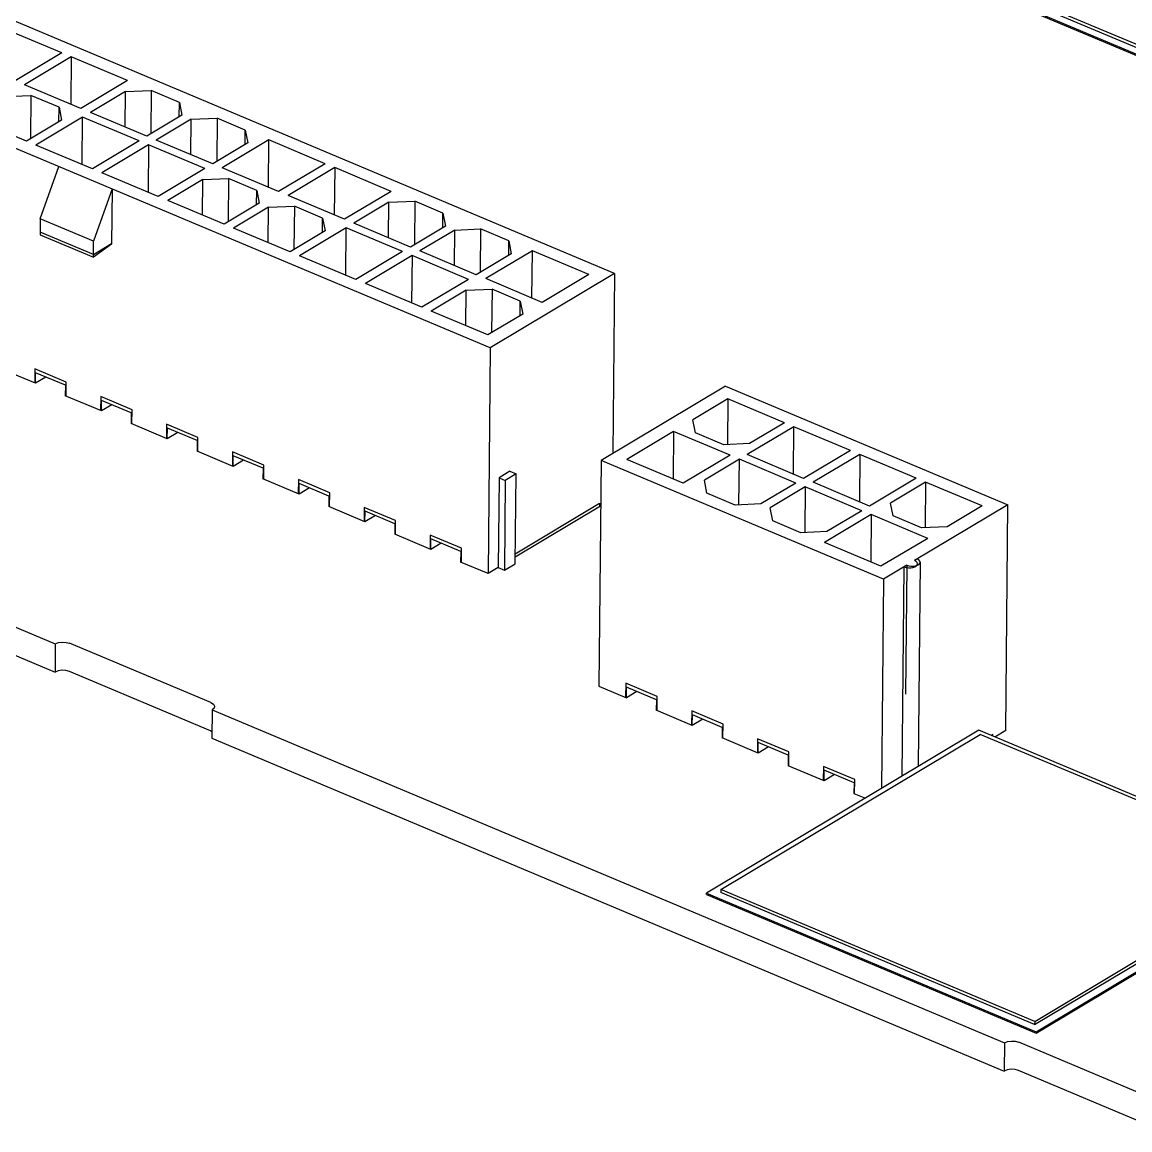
# Model space of a CAD drawing. Header units: millimetres. Extents: x 0 to 841, y 0 to 594.
# Drawn here: x 559.33 to 586.55, y 194.62 to 221.83 of the extents above; entities that cross this region are included whole.
import ezdxf

# ---------------------------------------------------------------- set-up
doc = ezdxf.new("R2010")
doc.units = ezdxf.units.MM
doc.header["$LTSCALE"] = 46.255
doc.layers.add('ASSEM_MEM', color=7, linetype='CONTINUOUS')

msp = doc.modelspace()

# ---------------------------------------------------------------- linework, layer by layer
at = {"layer": 'ASSEM_MEM', "color": 7, "linetype": 'CONTINUOUS'}
for p, q in [((561.461, 231.896), (599.73, 215.812)), ((561.108, 231.804), (599.763, 215.558)), ((561.108, 231.769), (599.763, 215.523)), ((561.46, 231.818), (599.73, 215.734)), ((573.889, 215.658), (554.003, 224.016)), ((570.831, 213.829), (550.945, 222.187)), ((560.306, 221.075), (558.919, 221.658)), ((560.306, 221.075), (559.16, 220.389)), ((560.538, 220.978), (559.391, 220.292)), ((560.538, 220.978), (560.527, 219.814)), ((561.925, 220.395), (560.538, 220.978)), ((560.778, 219.709), (559.391, 220.292)), ((561.925, 220.395), (560.778, 219.709)), ((561.87, 220.126), (562.503, 220.152)), ((562.503, 220.152), (562.493, 219.086)), ((563.197, 219.86), (562.503, 220.152)), ((558.913, 220.006), (559.547, 220.032)), ((559.547, 220.032), (559.537, 218.966)), ((560.24, 219.74), (559.547, 220.032)), ((561.87, 220.126), (561.01, 219.611)), ((561.862, 219.253), (561.87, 220.126)), ((560.237, 219.385), (560.24, 219.74)), ((560.24, 219.74), (560.301, 219.423)), ((562.397, 219.028), (561.01, 219.611)), ((563.194, 219.505), (563.197, 219.86)), ((563.197, 219.86), (563.257, 219.543)), ((559.441, 218.908), (558.053, 219.492)), ((560.301, 219.423), (559.441, 218.908)), ((560.819, 219.497), (559.672, 218.811)), ((560.808, 218.334), (560.819, 219.497)), ((562.206, 218.914), (560.819, 219.497)), ((563.257, 219.543), (562.397, 219.028)), ((563.488, 219.446), (562.628, 218.931)), ((563.48, 218.573), (563.488, 219.446)), ((563.488, 219.446), (564.122, 219.471)), ((564.122, 219.471), (564.112, 218.406)), ((564.816, 219.18), (564.122, 219.471)), ((564.812, 218.824), (564.816, 219.18)), ((564.816, 219.18), (564.876, 218.862)), ((561.059, 218.228), (559.672, 218.811)), ((562.206, 218.914), (561.059, 218.228)), ((562.437, 218.817), (561.29, 218.131)), ((562.437, 218.817), (562.426, 217.654)), ((563.825, 218.234), (562.437, 218.817)), ((564.016, 218.348), (562.628, 218.931)), ((564.876, 218.862), (564.016, 218.348)), ((565.394, 218.937), (564.247, 218.251)), ((565.383, 217.773), (565.394, 218.937)), ((566.781, 218.354), (565.394, 218.937)), ((559.778, 216.999), (560.233, 218.283)), ((565.634, 217.668), (564.247, 218.251)), ((566.781, 218.354), (565.634, 217.668)), ((567.012, 218.256), (565.866, 217.571)), ((567.012, 218.256), (567.001, 217.093)), ((568.4, 217.673), (567.012, 218.256)), ((562.678, 217.548), (561.29, 218.131)), ((563.825, 218.234), (562.678, 217.548)), ((563.769, 217.965), (564.403, 217.991)), ((564.403, 217.991), (564.393, 216.925)), ((565.096, 217.699), (564.403, 217.991)), ((561.543, 217.733), (561.088, 216.448)), ((561.543, 217.733), (561.531, 216.379)), ((563.769, 217.965), (562.909, 217.451)), ((563.761, 217.093), (563.769, 217.965)), ((565.093, 217.344), (565.096, 217.699)), ((565.096, 217.699), (565.157, 217.382)), ((564.297, 216.868), (562.909, 217.451)), ((567.253, 216.987), (565.866, 217.571)), ((568.4, 217.673), (567.253, 216.987)), ((568.344, 217.405), (568.978, 217.43)), ((568.978, 217.43), (568.968, 216.365)), ((569.671, 217.139), (568.978, 217.43)), ((565.157, 217.382), (564.297, 216.868)), ((565.388, 217.285), (564.528, 216.77)), ((565.38, 216.412), (565.388, 217.285)), ((565.388, 217.285), (566.021, 217.31)), ((566.021, 217.31), (566.011, 216.245)), ((566.715, 217.019), (566.021, 217.31)), ((568.344, 217.405), (567.484, 216.89)), ((568.336, 216.532), (568.344, 217.405)), ((535.098, 217.088), (560.148, 206.559)), ((559.778, 216.999), (559.774, 216.61)), ((561.088, 216.448), (559.778, 216.999)), ((566.712, 216.664), (566.715, 217.019)), ((566.715, 217.019), (566.775, 216.702)), ((568.872, 216.307), (567.484, 216.89)), ((569.668, 216.784), (569.671, 217.139)), ((569.671, 217.139), (569.732, 216.822)), ((559.774, 216.61), (561.084, 216.059)), ((561.085, 216.124), (559.775, 216.674)), ((565.915, 216.187), (564.528, 216.77)), ((566.775, 216.702), (565.915, 216.187)), ((567.293, 216.776), (566.146, 216.09)), ((567.282, 215.613), (567.293, 216.776)), ((568.68, 216.193), (567.293, 216.776)), ((569.732, 216.822), (568.872, 216.307)), ((569.963, 216.724), (569.103, 216.21)), ((569.955, 215.852), (569.963, 216.724)), ((569.963, 216.724), (570.596, 216.75)), ((570.596, 216.75), (570.586, 215.684)), ((571.29, 216.458), (570.596, 216.75)), ((535.092, 216.395), (560.142, 205.867)), ((561.084, 216.059), (561.088, 216.448)), ((561.531, 216.379), (561.084, 216.059)), ((561.085, 216.124), (561.531, 216.39)), ((571.287, 216.103), (571.29, 216.458)), ((571.29, 216.458), (571.35, 216.141)), ((567.534, 215.507), (566.146, 216.09)), ((568.68, 216.193), (567.534, 215.507)), ((568.912, 216.096), (567.765, 215.41)), ((568.912, 216.096), (568.901, 214.932)), ((570.299, 215.512), (568.912, 216.096)), ((570.49, 215.627), (569.103, 216.21)), ((571.35, 216.141), (570.49, 215.627)), ((571.868, 216.215), (570.721, 215.53)), ((571.857, 215.052), (571.868, 216.215)), ((573.256, 215.632), (571.868, 216.215)), ((572.109, 214.946), (570.721, 215.53)), ((573.889, 215.658), (570.831, 213.829)), ((573.256, 215.632), (572.109, 214.946)), ((573.889, 215.658), (573.848, 211.238)), ((569.152, 214.827), (567.765, 215.41)), ((570.299, 215.512), (569.152, 214.827)), ((570.244, 215.244), (570.877, 215.27)), ((570.877, 215.27), (570.867, 214.204)), ((571.571, 214.978), (570.877, 215.27)), ((570.244, 215.244), (569.384, 214.729)), ((570.236, 214.371), (570.244, 215.244)), ((571.568, 214.623), (571.571, 214.978)), ((571.571, 214.978), (571.631, 214.661)), ((570.771, 214.146), (569.384, 214.729)), ((571.631, 214.661), (570.771, 214.146)), ((570.831, 213.829), (570.78, 208.287)), ((559.661, 212.96), (559.103, 213.195)), ((559.645, 213.315), (559.642, 212.968)), ((560.416, 212.991), (559.645, 213.315)), ((559.661, 212.96), (559.664, 213.22)), ((559.917, 213.113), (559.661, 212.96)), ((560.396, 212.912), (559.664, 213.22)), ((560.396, 212.912), (560.394, 212.652)), ((560.413, 212.644), (560.416, 212.991)), ((576.613, 212.891), (573.555, 211.062)), ((576.613, 212.891), (583.55, 209.976)), ((561.28, 212.28), (560.394, 212.652)), ((561.264, 212.634), (561.261, 212.288)), ((562.035, 212.31), (561.264, 212.634)), ((561.28, 212.28), (561.282, 212.54)), ((562.015, 212.232), (561.282, 212.54)), ((576.673, 212.574), (575.813, 212.06)), ((576.673, 212.574), (576.663, 211.455)), ((578.06, 211.991), (576.673, 212.574)), ((561.536, 212.433), (561.28, 212.28)), ((562.031, 211.964), (562.035, 212.31)), ((562.015, 212.232), (562.012, 211.972)), ((575.873, 211.742), (575.813, 212.06)), ((578.06, 211.991), (577.2, 211.477)), ((562.899, 211.599), (562.012, 211.972)), ((562.883, 211.954), (562.879, 211.608)), ((563.653, 211.63), (562.883, 211.954)), ((562.899, 211.599), (562.901, 211.859)), ((563.155, 211.753), (562.899, 211.599)), ((563.633, 211.551), (562.901, 211.859)), ((575.335, 211.774), (574.189, 211.088)), ((575.335, 211.774), (575.324, 210.611)), ((576.723, 211.191), (575.335, 211.774)), ((576.567, 211.451), (575.873, 211.742)), ((578.292, 211.894), (577.145, 211.208)), ((578.281, 210.73), (578.292, 211.894)), ((579.679, 211.311), (578.292, 211.894)), ((563.633, 211.551), (563.631, 211.292)), ((563.65, 211.284), (563.653, 211.63)), ((577.2, 211.477), (576.567, 211.451)), ((564.517, 210.919), (563.631, 211.292)), ((564.501, 211.274), (564.498, 210.927)), ((565.272, 210.95), (564.501, 211.274)), ((564.517, 210.919), (564.52, 211.179)), ((565.252, 210.871), (564.52, 211.179)), ((576.723, 211.191), (575.576, 210.505)), ((578.532, 210.625), (577.145, 211.208)), ((579.679, 211.311), (578.532, 210.625)), ((579.91, 211.213), (578.764, 210.528)), ((579.91, 211.213), (579.9, 210.05)), ((581.298, 210.63), (579.91, 211.213)), ((564.773, 211.072), (564.517, 210.919)), ((565.269, 210.603), (565.272, 210.95)), ((573.555, 211.062), (573.504, 205.52)), ((580.492, 208.147), (573.555, 211.062)), ((575.576, 210.505), (574.189, 211.088)), ((576.954, 211.094), (576.094, 210.579)), ((576.943, 209.974), (576.954, 211.094)), ((578.341, 210.51), (576.954, 211.094)), ((565.252, 210.871), (565.249, 210.611)), ((571.049, 210.639), (571.028, 208.436)), ((571.313, 210.798), (571.049, 210.639)), ((571.049, 210.639), (571.203, 210.575)), ((571.467, 210.733), (571.203, 210.575)), ((571.313, 210.798), (571.467, 210.733)), ((571.447, 208.529), (571.467, 210.733)), ((581.298, 210.63), (580.151, 209.944)), ((566.136, 210.239), (565.249, 210.611)), ((566.12, 210.593), (566.117, 210.247)), ((566.891, 210.269), (566.12, 210.593)), ((566.136, 210.239), (566.138, 210.499)), ((566.392, 210.392), (566.136, 210.239)), ((566.871, 210.191), (566.138, 210.499)), ((571.203, 210.575), (571.182, 208.371)), ((576.154, 210.262), (576.094, 210.579)), ((578.341, 210.51), (577.481, 209.996)), ((578.573, 210.413), (577.712, 209.899)), ((578.573, 210.413), (578.562, 209.294)), ((579.96, 209.83), (578.573, 210.413)), ((580.151, 209.944), (578.764, 210.528)), ((581.529, 210.533), (580.669, 210.019)), ((581.529, 210.533), (581.519, 209.414)), ((582.916, 209.95), (581.529, 210.533)), ((566.871, 210.191), (566.868, 209.931)), ((566.887, 209.923), (566.891, 210.269)), ((576.848, 209.97), (576.154, 210.262)), ((567.755, 209.559), (566.868, 209.931)), ((567.738, 209.913), (567.735, 209.567)), ((568.509, 209.589), (567.738, 209.913)), ((567.755, 209.559), (567.757, 209.818)), ((568.489, 209.511), (567.757, 209.818)), ((573.545, 209.941), (571.448, 208.687)), ((571.449, 208.773), (573.52, 210.012)), ((573.52, 210.012), (573.519, 209.925)), ((577.481, 209.996), (576.848, 209.97)), ((577.773, 209.582), (577.712, 209.899)), ((579.96, 209.83), (579.1, 209.316)), ((580.729, 209.701), (580.669, 210.019)), ((583.55, 209.976), (581.256, 208.604)), ((582.916, 209.95), (582.056, 209.436)), ((583.498, 204.434), (583.55, 209.976)), ((568.011, 209.712), (567.755, 209.559)), ((568.506, 209.243), (568.509, 209.589)), ((578.466, 209.29), (577.773, 209.582)), ((580.191, 209.733), (579.044, 209.047)), ((580.191, 209.733), (580.18, 208.57)), ((581.579, 209.15), (580.191, 209.733)), ((581.423, 209.41), (580.729, 209.701)), ((568.489, 209.511), (568.487, 209.251)), ((579.1, 209.316), (578.466, 209.29)), ((582.056, 209.436), (581.423, 209.41)), ((569.373, 208.878), (568.487, 209.251)), ((569.357, 209.233), (569.354, 208.886)), ((570.128, 208.909), (569.357, 209.233)), ((569.373, 208.878), (569.376, 209.138)), ((569.629, 209.031), (569.373, 208.878)), ((570.108, 208.83), (569.376, 209.138)), ((580.432, 208.464), (579.044, 209.047)), ((581.579, 209.15), (580.432, 208.464)), ((570.108, 208.83), (570.105, 208.57)), ((570.125, 208.562), (570.128, 208.909)), ((570.78, 208.287), (570.105, 208.57)), ((571.182, 208.371), (571.447, 208.529)), ((581.065, 208.49), (580.492, 208.147)), ((580.954, 203.31), (581.002, 208.452)), ((581.065, 208.49), (581.036, 205.324)), ((581.393, 208.564), (581.346, 203.544)), ((571.028, 208.436), (570.78, 208.287)), ((571.028, 208.436), (571.182, 208.371)), ((580.492, 208.147), (580.444, 203.005)), ((560.148, 206.559), (560.142, 205.867)), ((563.969, 205.116), (560.5, 206.574)), ((563.962, 204.423), (560.494, 205.881)), ((573.504, 205.52), (574.178, 205.237)), ((574.162, 205.591), (574.159, 205.245)), ((574.933, 205.267), (574.162, 205.591)), ((574.178, 205.237), (574.18, 205.497)), ((574.913, 205.189), (574.18, 205.497)), ((574.434, 205.39), (574.178, 205.237)), ((574.913, 205.189), (574.91, 204.929)), ((574.93, 204.921), (574.933, 205.267)), ((564.002, 204.94), (563.996, 204.247)), ((564.002, 204.94), (583.465, 196.76)), ((575.797, 204.556), (574.91, 204.929)), ((575.781, 204.911), (575.777, 204.565)), ((576.551, 204.587), (575.781, 204.911)), ((575.797, 204.556), (575.799, 204.816)), ((576.053, 204.71), (575.797, 204.556)), ((576.531, 204.508), (575.799, 204.816)), ((563.997, 204.401), (563.962, 204.423)), ((582.837, 204.436), (576.148, 200.435)), ((576.531, 204.508), (576.529, 204.249)), ((576.548, 204.241), (576.551, 204.587)), ((590.93, 201.034), (582.837, 204.436)), ((583.498, 204.434), (583.227, 204.272)), ((563.996, 204.247), (583.458, 196.067)), ((576.5, 200.527), (582.871, 204.337)), ((577.415, 203.876), (576.529, 204.249)), ((577.399, 204.231), (577.396, 203.884)), ((578.17, 203.907), (577.399, 204.231)), ((577.415, 203.876), (577.418, 204.136)), ((578.15, 203.828), (577.418, 204.136)), ((590.579, 201.098), (582.871, 204.337)), ((583.181, 204.33), (583.143, 204.307)), ((583.18, 204.291), (583.181, 204.33)), ((577.671, 204.029), (577.415, 203.876)), ((578.15, 203.828), (578.148, 203.568)), ((578.167, 203.56), (578.17, 203.907)), ((579.034, 203.196), (578.148, 203.568)), ((579.018, 203.55), (579.015, 203.204)), ((579.789, 203.226), (579.018, 203.55)), ((579.034, 203.196), (579.036, 203.456)), ((579.29, 203.349), (579.034, 203.196)), ((579.769, 203.148), (579.036, 203.456)), ((579.769, 203.148), (579.766, 202.888)), ((579.785, 202.88), (579.789, 203.226)), ((579.766, 202.888), (580.05, 202.769)), ((584.208, 197.287), (590.579, 201.098)), ((584.207, 197.209), (590.578, 201.02)), ((584.241, 197.033), (590.93, 201.034)), ((584.241, 196.999), (590.93, 201)), ((576.147, 200.4), (576.148, 200.435)), ((576.147, 200.4), (584.241, 196.999)), ((576.148, 200.435), (584.241, 197.033)), ((584.208, 197.287), (576.5, 200.527)), ((576.5, 200.527), (576.5, 200.449)), ((584.207, 197.209), (576.5, 200.449)), ((584.208, 197.287), (584.207, 197.209)), ((584.241, 196.999), (584.241, 197.033)), ((583.465, 196.76), (583.458, 196.067)), ((587.285, 195.316), (583.817, 196.774)), ((587.279, 194.623), (583.81, 196.081))]:
    msp.add_line(p, q, dxfattribs=at)
for points in [[(581.002, 208.452), (581.049, 208.437), (581.105, 208.429), (581.162, 208.429), (581.216, 208.437), (581.264, 208.453), (581.3, 208.474), (581.322, 208.501), (581.329, 208.526)], [(581.065, 208.49), (581.114, 208.474), (581.169, 208.467), (581.226, 208.467), (581.279, 208.475), (581.327, 208.491)], [(581.329, 208.526), (581.329, 208.529), (581.319, 208.557), (581.294, 208.583), (581.256, 208.604)], [(581.393, 208.564), (581.384, 208.594), (581.359, 208.62), (581.32, 208.642)], [(581.327, 208.491), (581.363, 208.512), (581.386, 208.538), (581.393, 208.564)], [(560.148, 206.559), (560.224, 206.59), (560.317, 206.603), (560.415, 206.597), (560.5, 206.574)], [(560.494, 205.881), (560.408, 205.905), (560.311, 205.91), (560.218, 205.897), (560.142, 205.867)], [(563.969, 205.116), (564.031, 205.078), (564.059, 205.031), (564.06, 205.018)], [(564.06, 205.018), (564.049, 204.982), (564.002, 204.94)], [(583.465, 196.76), (583.54, 196.79), (583.634, 196.803), (583.731, 196.798), (583.817, 196.774)], [(583.81, 196.081), (583.724, 196.105), (583.627, 196.111), (583.534, 196.097), (583.458, 196.067)]]:
    msp.add_lwpolyline(points, dxfattribs=at)

doc.saveas('drawing.dxf')
